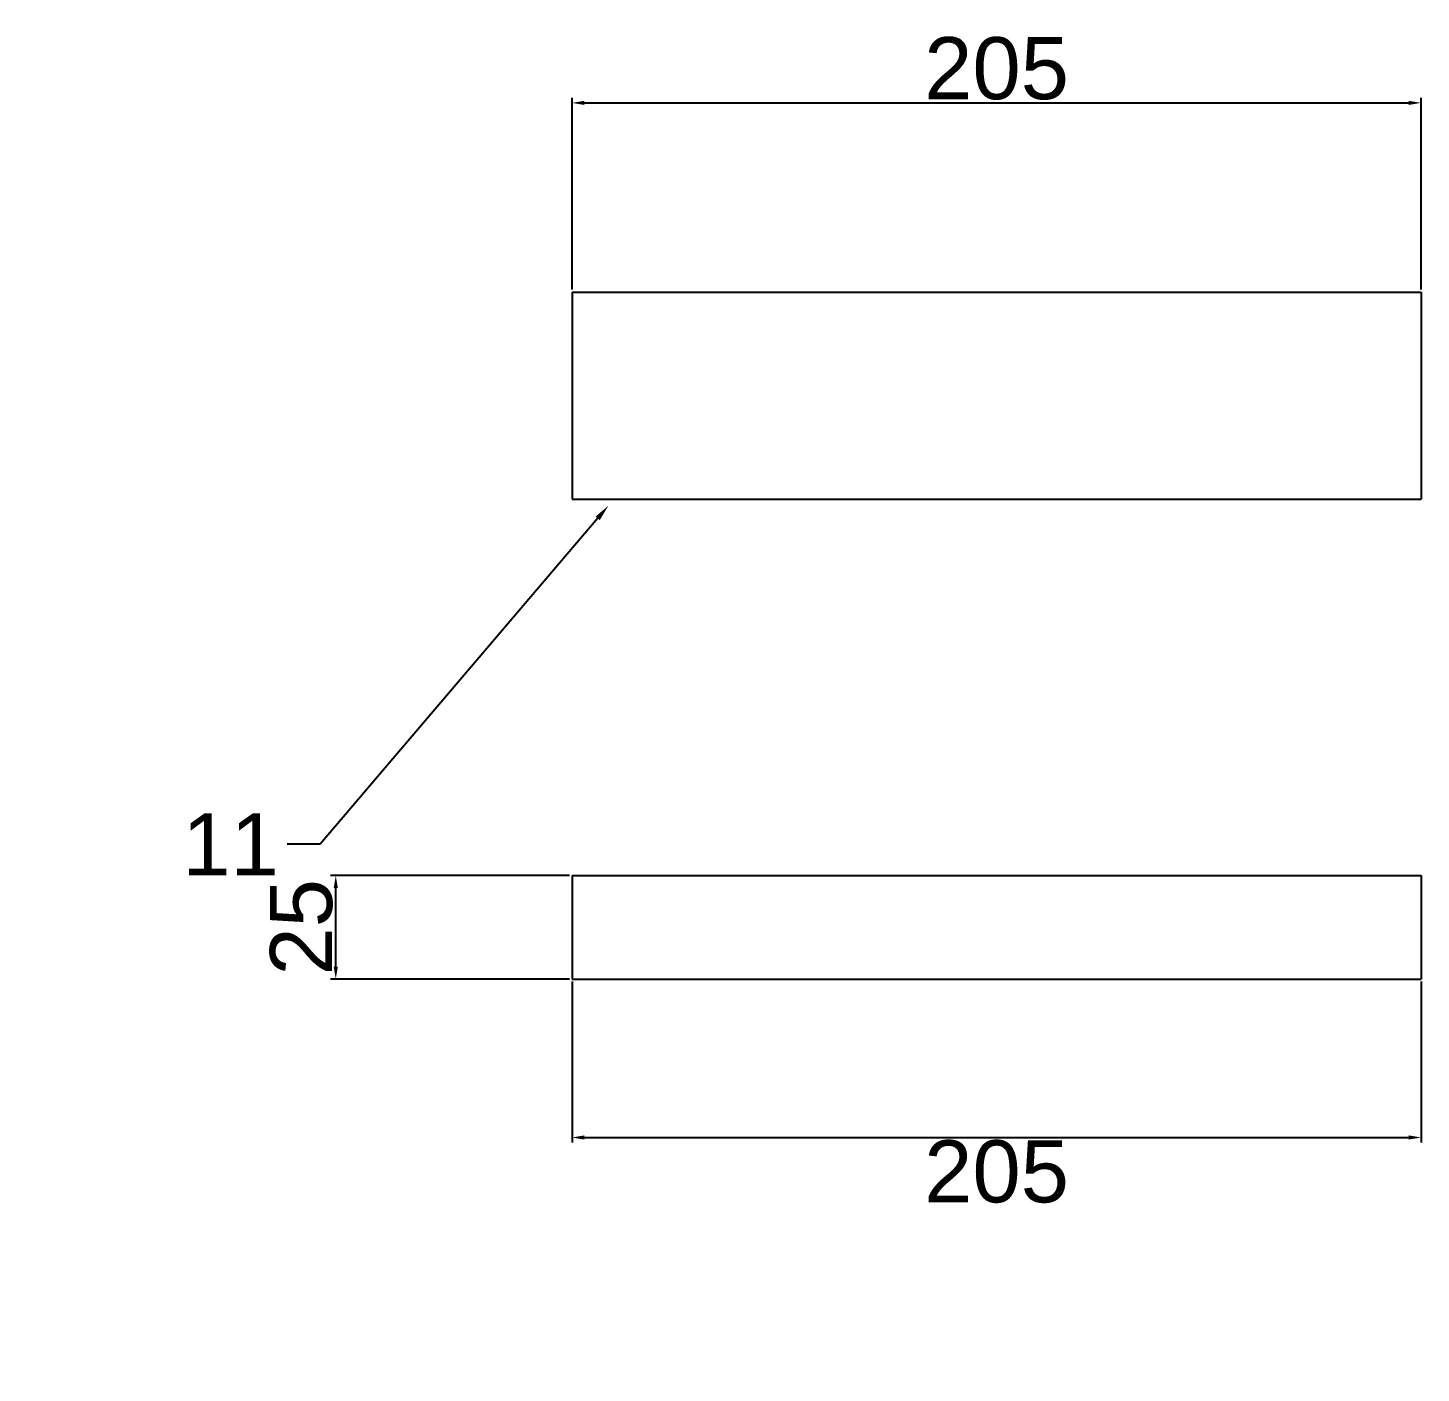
# Model space of a CAD drawing. Header units: millimetres. Extents: x -3009 to 55097, y -2803 to 5841.
# Drawn here: x 6070.6 to 6406.9, y 2391.2 to 2716.1 of the extents above; entities that cross this region are included whole.
import ezdxf
from ezdxf import colors
from ezdxf.entities.mleader import LeaderData, LeaderLine
from ezdxf.math import Vec2, Vec3

# ---------------------------------------------------------------- set-up
doc = ezdxf.new("R2010")
doc.units = ezdxf.units.MM
doc.layers.add('DIM', color=10, linetype='Continuous')
doc.layers.add('PDF2_Text', color=7, linetype='Continuous')
doc.styles.add('PDF F1', font='arial.ttf')
doc.styles.get("Standard").update_dxf_attribs({"font": 'arial.ttf', "height": 15})
doc.dimstyles.new('DIM', dxfattribs={"dimtxt": 15, "dimasz": 3, "dimexe": 1.25, "dimexo": 0.625, "dimtad": 2, "dimtoh": 1, "dimdec": 0, "dimtxsty": 'Standard', "dimcen": 2.5, "dimclrd": 1, "dimclre": 4, "dimclrt": 1, "dimadec": 0, "dimazin": 0, "dimtfac": 1, "dimtdec": 0, "dimtmove": 0, "dimatfit": 3, "dimfxl": 1, "dimtfillclr": 4, "dimarcsym": 0})

# ---------------------------------------------------------------- blocks, each defined once
blk = doc.blocks.new('*D28')
at = {"layer": 'Defpoints', "color": 0, "transparency": 16777216}
for p in [(6406.94, 2698), (6201.94, 2652.3), (6406.94, 2652.3)]:
    blk.add_point(p, dxfattribs=at)
at = {"layer": 'DIM', "color": 4, "lineweight": -2, "transparency": 16777216}
for p, q in [((6201.94, 2652.92), (6201.94, 2699.25)), ((6406.94, 2652.92), (6406.94, 2699.25))]:
    blk.add_line(p, q, dxfattribs=at)
at = {"layer": 'DIM', "color": 1, "lineweight": -2, "transparency": 16777216}
blk.add_line((6204.94, 2698), (6403.94, 2698), dxfattribs=at)
at = {"layer": 'DIM', "color": 1, "transparency": 16777216}
for points in [[(6204.94, 2698.5), (6204.94, 2697.5), (6201.94, 2698)], [(6403.94, 2698.5), (6403.94, 2697.5), (6406.94, 2698)]]:
    blk.add_solid(points, dxfattribs=at)
at = {"layer": 'DIM', "color": 1, "transparency": 16777216, "insert": (6304.44, 2706.28), "char_height": 15, "attachment_point": 5}
blk.add_mtext('205', dxfattribs=at)
blk = doc.blocks.new('*D31')
at = {"layer": 'Defpoints', "color": 0, "transparency": 16777216}
for p in [(6144.91, 2511.39), (6201.94, 2511.39), (6201.94, 2486.39)]:
    blk.add_point(p, dxfattribs=at)
at = {"layer": 'DIM', "color": 4, "lineweight": -2, "transparency": 16777216}
for p, q in [((6201.31, 2511.39), (6143.66, 2511.39)), ((6201.31, 2486.39), (6143.66, 2486.39))]:
    blk.add_line(p, q, dxfattribs=at)
at = {"layer": 'DIM', "color": 1, "lineweight": -2, "transparency": 16777216}
blk.add_line((6144.91, 2489.39), (6144.91, 2508.39), dxfattribs=at)
at = {"layer": 'DIM', "color": 1, "transparency": 16777216}
for points in [[(6144.41, 2508.39), (6145.41, 2508.39), (6144.91, 2511.39)], [(6144.41, 2489.39), (6145.41, 2489.39), (6144.91, 2486.39)]]:
    blk.add_solid(points, dxfattribs=at)
at = {"layer": 'DIM', "color": 1, "transparency": 16777216, "insert": (6136.63, 2498.89), "char_height": 15, "attachment_point": 5, "rotation": 90}
blk.add_mtext('25', dxfattribs=at)
blk = doc.blocks.new('*D32')
at = {"layer": 'Defpoints', "color": 0, "transparency": 16777216}
for p in [(6201.94, 2486.39), (6406.94, 2486.39), (6406.94, 2448.12)]:
    blk.add_point(p, dxfattribs=at)
at = {"layer": 'DIM', "color": 4, "lineweight": -2, "transparency": 16777216}
for p, q in [((6201.94, 2485.76), (6201.94, 2446.87)), ((6406.94, 2485.76), (6406.94, 2446.87))]:
    blk.add_line(p, q, dxfattribs=at)
at = {"layer": 'DIM', "color": 1, "lineweight": -2, "transparency": 16777216}
blk.add_line((6204.94, 2448.12), (6403.94, 2448.12), dxfattribs=at)
at = {"layer": 'DIM', "color": 1, "transparency": 16777216}
for points in [[(6204.94, 2448.62), (6204.94, 2447.62), (6201.94, 2448.12)], [(6403.94, 2448.62), (6403.94, 2447.62), (6406.94, 2448.12)]]:
    blk.add_solid(points, dxfattribs=at)
at = {"layer": 'DIM', "color": 1, "transparency": 16777216, "insert": (6304.44, 2439.84), "char_height": 15, "attachment_point": 5}
blk.add_mtext('205', dxfattribs=at)

msp = doc.modelspace()

# ---------------------------------------------------------------- linework, layer by layer
for p, q in [((6201.94, 2652.3), (6406.94, 2652.3)), ((6201.94, 2652.3), (6201.94, 2602.3)), ((6406.94, 2652.3), (6406.94, 2602.3)), ((6201.94, 2602.3), (6406.94, 2602.3)), ((6201.94, 2511.39), (6406.94, 2511.39)), ((6201.94, 2511.39), (6201.94, 2486.39)), ((6406.94, 2511.39), (6406.94, 2486.39)), ((6201.94, 2486.39), (6406.94, 2486.39))]:
    msp.add_line(p, q)

# ---------------------------------------------------------------- texts
at = {"layer": 'PDF2_Text', "char_height": 11.2717, "attachment_point": 4, "style": 'PDF F1'}
for s, insert in [('DETAILOFITEMNO12', (5786.77, 2441.41)), ('MATERIAL:TEAKWOODPOLISHED', (5786.77, 2418.28)), ('QTYREQD:8OFF/SHIP', (5786.77, 2398.38))]:
    msp.add_mtext(s, dxfattribs=dict(at, insert=insert))

# ---------------------------------------------------------------- dimensions: what is measured, and where the dimension line sits
at = {"layer": 'DIM'}
for base, p1, p2, picture, middle in [((6406.94, 2698), (6201.94, 2652.3), (6406.94, 2652.3), '*D28', (6304.44, 2706.28)), ((6406.94, 2448.12), (6201.94, 2486.39), (6406.94, 2486.39), '*D32', (6304.44, 2439.84))]:
    dim = msp.add_linear_dim(base=base, p1=p1, p2=p2, dimstyle='DIM', dxfattribs=at)
    dim.commit()
    dim.dimension.update_dxf_attribs({"geometry": picture, "text_midpoint": middle})
dim = msp.add_linear_dim(base=(6144.91, 2511.39), p1=(6201.94, 2486.39), p2=(6201.94, 2511.39), angle=90, dimstyle='DIM', dxfattribs=at)
dim.commit()
dim.dimension.update_dxf_attribs({"geometry": '*D31', "text_midpoint": (6136.63, 2498.89)})

# ---------------------------------------------------------------- leaders
ml = msp.add_multileader_mtext('Standard')
ml.set_content('11', color=256)
ml.set_leader_properties()
ml.build(insert=Vec2(0, 0))
ctx = ml.context
ctx.base_point, ctx.char_height, ctx.plane_origin = Vec3(6111.98, 2518.95), 15, Vec3(6210.73, 2600.71)
ctx.text_align_type = 2
notes = []
notes.append((ctx, [(0, (1, 1, 0), (6141.16, 2518.95), (-1, 0), 8, [(0, [(6210.73, 2600.71)], 0, [])])]))
ctx.mtext.insert, ctx.mtext.alignment, ctx.mtext.flow_direction = Vec3(6131.16, 2526.45), 3, 5
for ctx, leaders in notes:
    for number, flags, end, landing, length, lines in leaders:
        leader = LeaderData()
        leader.index, (leader.has_last_leader_line, leader.has_dogleg_vector, leader.attachment_direction) = number, flags
        leader.last_leader_point, leader.dogleg_vector, leader.dogleg_length = Vec3(end), Vec3(landing), length
        for number, points, colour, breaks in lines:
            line = LeaderLine()
            line.index, line.vertices, line.color, line.breaks = number, Vec3.list(points), colors.encode_raw_color(colour), breaks
            leader.lines.append(line)
        ctx.leaders.append(leader)

doc.saveas('drawing.dxf')
